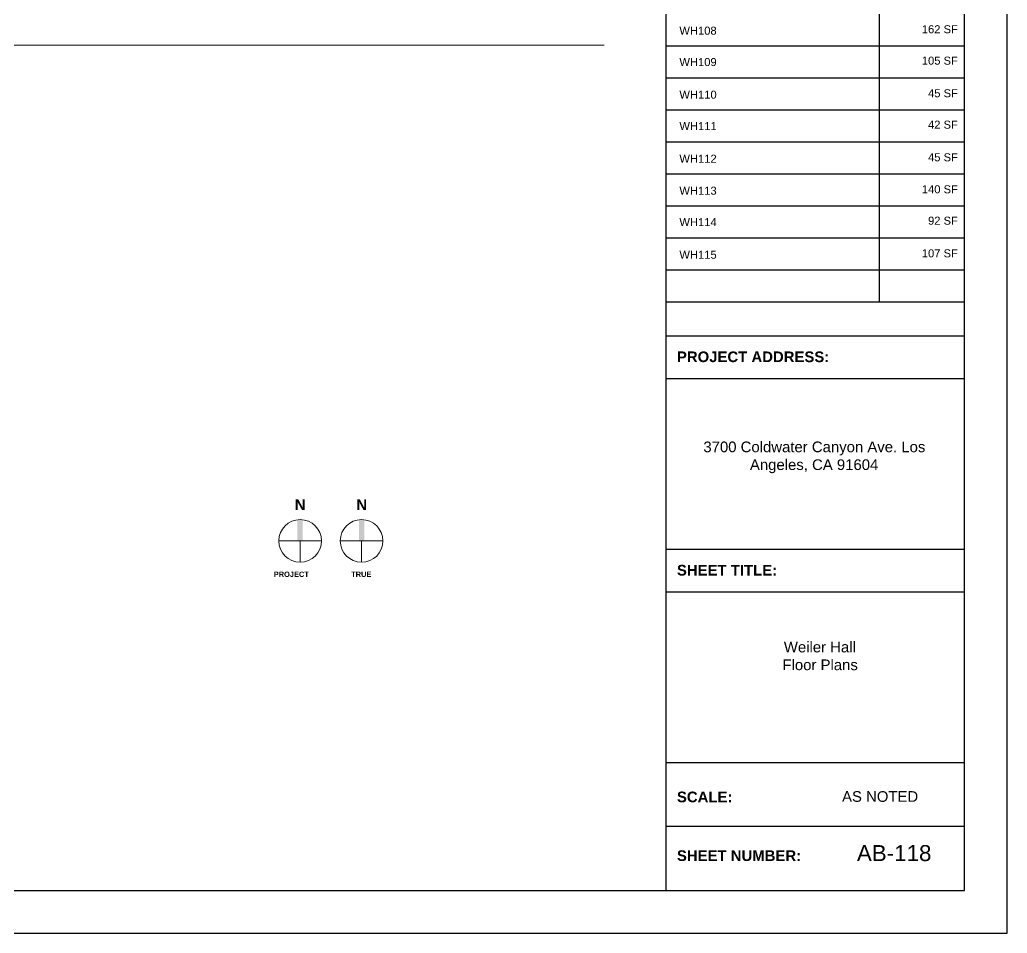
# Model space of a CAD drawing. Header units: inches. Extents: x -2078 to 106214, y -964 to 6385.
# Drawn here: x 77801 to 78542, y 2929 to 3614 of the extents above; entities that cross this region are included whole.
import ezdxf

# ---------------------------------------------------------------- set-up
doc = ezdxf.new("R2010")
doc.units = ezdxf.units.IN
doc.header["$MEASUREMENT"] = 0
doc.layers.add('A-ANNO', color=2, linetype='Continuous', lineweight=5)
doc.layers.add('A-TB', color=7, linetype='Continuous')
doc.styles.add('Arial_3', font='arial.ttf', dxfattribs={"height": 0.125})
doc.styles.add('Arial_4', font='arial.ttf', dxfattribs={"height": 3})
doc.styles.add('Arial_5', font='arial.ttf', dxfattribs={"height": 0.09375})
doc.styles.add('Arial_B_2', font='arialbd.ttf', dxfattribs={"height": 0.125})
doc.styles.add('Arial_B_3', font='arialbd.ttf', dxfattribs={"height": 0.0625})

# ---------------------------------------------------------------- blocks, each defined once
blk = doc.blocks.new('JC_TB_48x36 - JC_TB_3624-1264225-Floor Plans')
at = {"layer": 'A-TB'}
for p, q in [((47.997, -11.988), (47.997, 24.012)), ((43.997, 23.512), (43.997, -11.488)), ((47.497, -11.488), (47.497, 23.512)), ((43.997, -4.988), (47.497, -4.988)), ((43.997, -5.488), (47.497, -5.488)), ((43.997, -7.488), (47.497, -7.488)), ((43.997, -7.988), (47.497, -7.988)), ((43.997, -9.988), (47.497, -9.988)), ((47.497, -10.738), (43.997, -10.738)), ((0.747, -11.488), (47.497, -11.488)), ((-0.003, -11.988), (47.997, -11.988))]:
    blk.add_line(p, q, dxfattribs=at)
at = {"layer": 'A-TB', "char_height": 0.125, "attachment_point": 1, "bg_fill": 2}
for s, insert, width, style in [('PROJECT ADDRESS:', (44.126, -5.172), 2.14941, 'Arial_B_2'), ('SHEET TITLE:', (44.126, -7.672), 1.42031, 'Arial_B_2'), ('SCALE:', (44.126, -10.328), 0.77959, 'Arial_B_2'), ('AS NOTED', (46.061, -10.323), 1.08259, 'Arial_3'), ('SHEET NUMBER:', (44.126, -11.016), 1.76434, 'Arial_B_2')]:
    blk.add_mtext(s, dxfattribs=dict(at, insert=insert, width=width, style=style))
blk = doc.blocks.new('north arrow - north arrow-1258243-Floor Plans')
at = {"layer": 'A-ANNO'}
h = blk.add_hatch(color=256, dxfattribs=at)
edge = h.paths.add_edge_path()
edge.add_line((0.031, 0), (-0.031, 0))
edge.add_line((-0.031, 0), (-0.031, 0.248))
edge.add_arc((0, 0), 0.25, 82.8192, 97.1808, ccw=False)
edge.add_line((0.031, 0.248), (0.031, 0))
at = {"layer": 'A-ANNO', "lineweight": 20}
for q in [(-0.25, 0), (0.25, 0), (0, -0.25)]:
    blk.add_line((0, 0), q, dxfattribs=at)
at = {"layer": 'A-ANNO'}
blk.add_circle((0, 0), 0.25, dxfattribs=at)
at = {"layer": 'A-ANNO', "insert": (-0.062, 0.486), "char_height": 0.125, "width": 0.1515, "attachment_point": 1, "style": 'Arial_B_2', "bg_fill": 3, "box_fill_scale": 1.25, "bg_fill_color": 256, "bg_fill_true_color": 13158600, "bg_fill_transparency": 0}
blk.add_mtext('\\fArial|b1|i0|c0|p34|;N', dxfattribs=at)

msp = doc.modelspace()

# ---------------------------------------------------------------- linework, layer by layer
at = {"layer": 'A-TB'}
for p, q in [((78445.88, 3858.486), (78445.88, 3402.03)), ((78285.88, 3594.03), (78509.88, 3594.03)), ((78285.88, 3570.03), (78509.88, 3570.03)), ((78285.88, 3546.03), (78509.88, 3546.03)), ((78285.88, 3522.03), (78509.88, 3522.03)), ((78285.88, 3498.03), (78509.88, 3498.03)), ((78285.88, 3474.03), (78509.88, 3474.03)), ((78285.88, 3450.03), (78509.88, 3450.03)), ((78285.88, 3426.03), (78509.88, 3426.03)), ((78285.88, 3402.03), (78509.88, 3402.03))]:
    msp.add_line(p, q, dxfattribs=at)

# ---------------------------------------------------------------- texts
at = {"layer": 'A-ANNO', "attachment_point": 1}
for s, insert, char_height, width, style in [('WH108', (78295.998, 3608.369), 6, 35.35, 'Arial_5'), ('162 SF', (78477.814, 3609.435), 6, 32.926, 'Arial_5'), ('WH109', (78295.998, 3584.825), 6, 35.35, 'Arial_5'), ('105 SF', (78477.814, 3585.891), 6, 32.926, 'Arial_5'), ('WH110', (78295.998, 3560.369), 6, 35.35, 'Arial_5'), ('45 SF', (78482.481, 3561.435), 6, 27.27, 'Arial_5'), ('WH111', (78295.998, 3536.825), 6, 35.35, 'Arial_5'), ('42 SF', (78482.481, 3537.891), 6, 27.27, 'Arial_5'), ('WH112', (78295.998, 3512.369), 6, 35.35, 'Arial_5'), ('45 SF', (78482.481, 3513.435), 6, 27.27, 'Arial_5'), ('WH113', (78295.998, 3488.369), 6, 56.964, 'Arial_5'), ('140 SF', (78477.814, 3489.435), 6, 32.926, 'Arial_5'), ('WH114', (78295.998, 3464.825), 6, 56.358, 'Arial_5'), ('92 SF', (78482.481, 3465.891), 6, 27.27, 'Arial_5'), ('WH115', (78295.998, 3440.369), 6, 69.084, 'Arial_5'), ('107 SF', (78477.814, 3441.435), 6, 32.926, 'Arial_5'), ('PROJECT', (77991.745, 3199.784), 4, 32.724, 'Arial_B_3'), ('TRUE', (78049.779, 3199.784), 4, 18.988, 'Arial_B_3')]:
    msp.add_mtext(s, dxfattribs=dict(at, insert=insert, char_height=char_height, width=width, style=style))
at = {"layer": 'A-TB', "attachment_point": 1, "bg_fill": 3, "box_fill_scale": 1.25, "bg_fill_color": 256, "bg_fill_true_color": 13158600, "bg_fill_transparency": 0}
for s, insert, char_height, width, style in [('\\pi15.97855;3700 Coldwater Canyon Ave. Los \\P\\pi50.89533;Angeles, CA 91604', (78297.989, 3297.311), 8, 197.556, 'Arial_3'), ('AB-118', (78429.12, 2994.751), 12, 67.872, 'Arial_4')]:
    msp.add_mtext(s, dxfattribs=dict(at, insert=insert, char_height=char_height, width=width, style=style))

# ---------------------------------------------------------------- next in the draw order: block references
at = {"layer": 'A-TB', "xscale": 64, "yscale": 64, "zscale": 64}
msp.add_blockref('JC_TB_48x36 - JC_TB_3624-1264225-Floor Plans', (75470.08, 3695.863), dxfattribs=at)

# ---------------------------------------------------------------- next in the draw order: linework, layer by layer
at = {"layer": 'A-ANNO', "lineweight": 9}
msp.add_line((75595.551, 3594.551), (78239.572, 3594.551), dxfattribs=at)

# ---------------------------------------------------------------- next in the draw order: block references
at = {"layer": 'A-ANNO', "xscale": 64, "yscale": 64, "zscale": 64}
for p in [(78011.542, 3222.79), (78057.676, 3222.79)]:
    msp.add_blockref('north arrow - north arrow-1258243-Floor Plans', p, dxfattribs=at)

# ---------------------------------------------------------------- next in the draw order: texts
at = {"layer": 'A-TB', "insert": (78366.65, 3147.243), "char_height": 8, "width": 68.478, "attachment_point": 1, "style": 'Arial_3', "bg_fill": 3, "box_fill_scale": 1.25, "bg_fill_color": 256, "bg_fill_true_color": 13158600, "bg_fill_transparency": 0}
msp.add_mtext('\\pi7.68784;Weiler Hall\\P\\pi6.65101;Floor Plans', dxfattribs=at)

doc.saveas('drawing.dxf')
